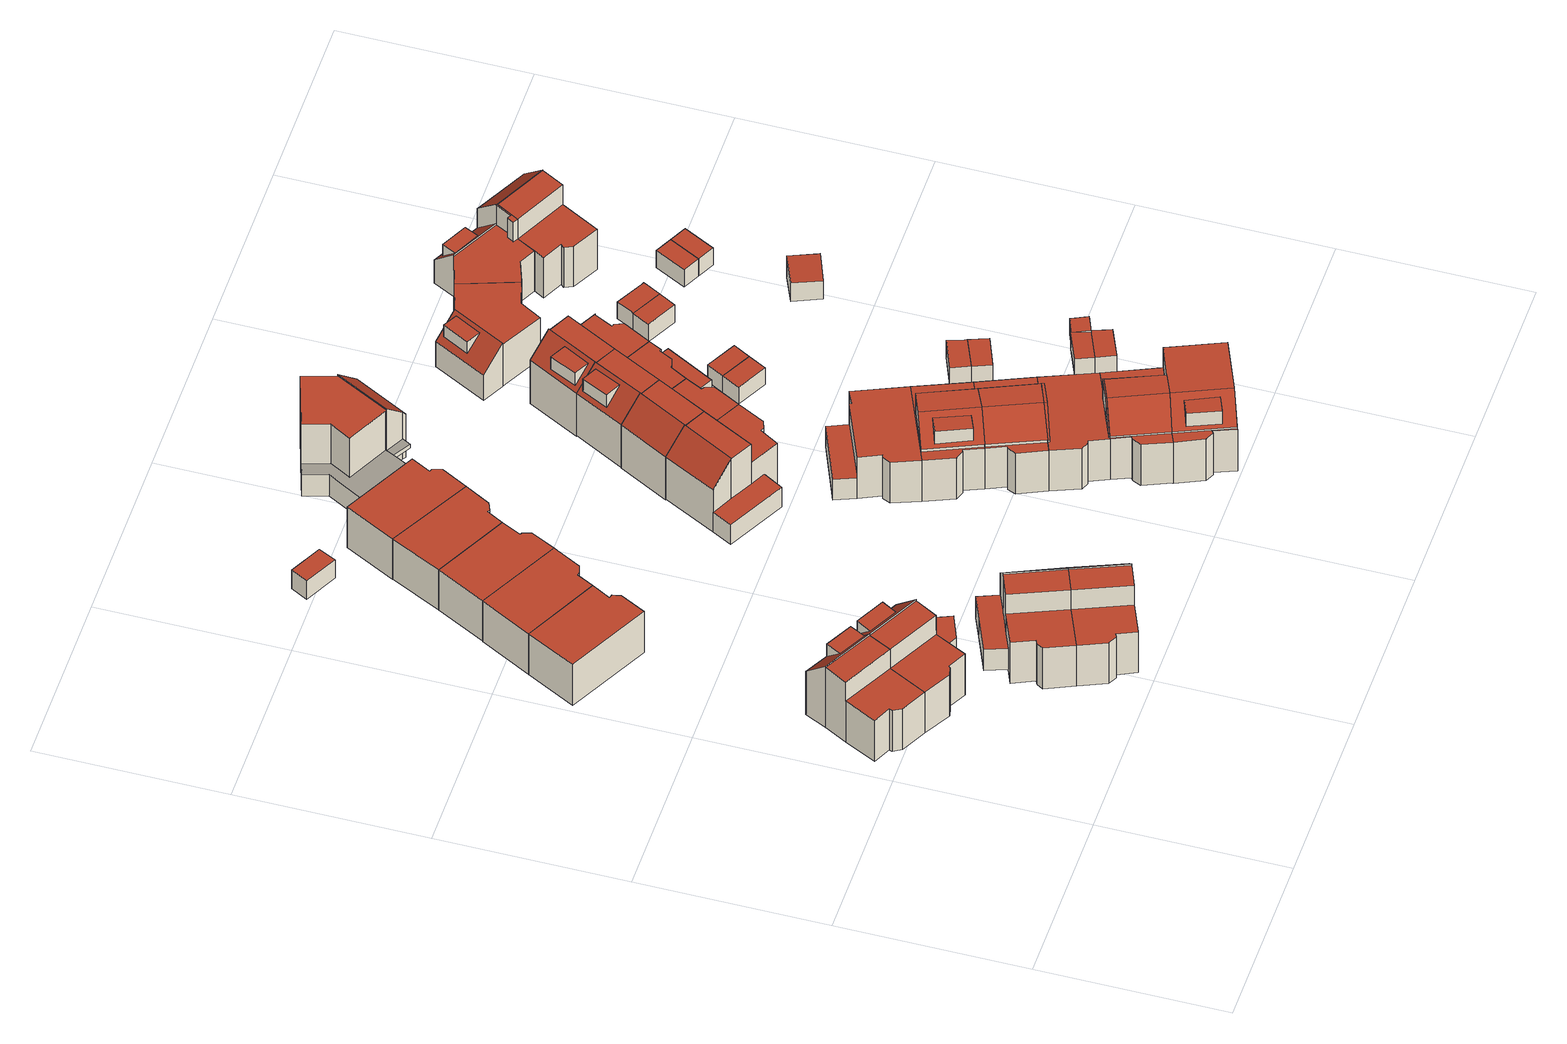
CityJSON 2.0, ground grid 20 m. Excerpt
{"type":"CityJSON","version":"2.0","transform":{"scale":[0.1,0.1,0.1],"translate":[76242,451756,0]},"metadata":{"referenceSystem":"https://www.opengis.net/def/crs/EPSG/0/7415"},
"CityObjects":{
"building1":{"type":"Building","attributes":{"Volume":389.22,"Dakoppervlakte":55.35,"Muuroppervlakte":215.22,"Vloeroppervlakte":57.3,"hoogte_Z_max_in_m_NAP":9.31,"GEB_DOEL":"woonfunctie","dateOfConstruction":"1982-01-01","measuredHeight":8.37},"children":["building1-1"],"geometry":[{"type":"Solid","lod":"2","boundaries":[[[[0,1,2,3,4,5,6,7,8,9,10]],[[11,12,13,14,15,16,17]],[[18,19,20,21]],[[22,23,24,25],[26,27,28,29]],[[13,12,1,0]],[[13,0,10,14]],[[17,16,4,3]],[[3,2,11,17]],[[21,20,14,10,9]],[[19,18,6,5,15]],[[9,8,23,22,21]],[[8,7,24,23]],[[6,18,25,24,7]],[[22,25,18,21]],[[14,20,19,15]],[[2,1,12,11]],[[5,4,16,15]],[[30,26,29,31]],[[30,27,26]],[[29,28,31]],[[27,30,31,28]]]],"semantics":{"surfaces":[{"type":"GroundSurface"},{"type":"RoofSurface"},{"type":"WallSurface"}],"values":[[0,1,1,1,2,2,2,2,2,2,2,2,2,2,2,2,2,1,2,2,2]]}}]},
"building1-1":{"type":"BuildingInstallation","attributes":{"relationToConstruction":"outside"},"parents":["building1"],"geometry":[{"type":"MultiSurface","lod":"2","boundaries":[[[30,26,29,31]],[[30,27,26]],[[29,28,31]],[[27,30,31,28]]],"semantics":{"surfaces":[{"type":"RoofSurface"},{"type":"WallSurface"}],"values":[0,1,1,1]}}]},
"building2":{"type":"Building","attributes":{"Volume":466.02,"Dakoppervlakte":76.67,"Muuroppervlakte":239.19,"Vloeroppervlakte":78.97,"hoogte_Z_max_in_m_NAP":9.31,"GEB_DOEL":"woonfunctie","dateOfConstruction":"1982-01-01","measuredHeight":8.39},"children":["building2-1"],"geometry":[{"type":"Solid","lod":"2","boundaries":[[[[32,33,0,10,9,8,34,35,36,37,38,39,40,41,42]],[[14,13,43,44,45,46,47]],[[48,49,50,51,52,53,54]],[[55,21,20,56]],[[57,58,23,22],[59,60,61,62]],[[14,10,0,13]],[[13,0,33,43]],[[33,32,44,43]],[[44,32,42,45]],[[50,49,39,38]],[[52,51,50,38,37,36]],[[52,36,35,53]],[[53,35,34,54]],[[47,40,39,49,48,55,56]],[[9,10,14,20,21]],[[21,22,23,8,9]],[[23,58,54,34,8]],[[21,55,57,22]],[[48,54,58,57,55]],[[47,56,20,14]],[[46,41,40,47]],[[46,45,42,41]],[[63,59,62,64]],[[64,62,61]],[[63,64,61,60]],[[63,60,59]]]],"semantics":{"surfaces":[{"type":"GroundSurface"},{"type":"RoofSurface"},{"type":"WallSurface"}],"values":[[0,1,1,1,1,2,2,2,2,2,2,2,2,2,2,2,2,2,2,2,2,2,1,2,2,2]]}}]},
"building2-1":{"type":"BuildingInstallation","attributes":{"relationToConstruction":"outside"},"parents":["building2"],"geometry":[{"type":"MultiSurface","lod":"2","boundaries":[[[63,59,62,64]],[[64,62,61]],[[63,64,61,60]],[[63,60,59]]],"semantics":{"surfaces":[{"type":"RoofSurface"},{"type":"WallSurface"}],"values":[0,1,1,1]}}]},
"building3":{"type":"Building","attributes":{"Volume":314.24,"Dakoppervlakte":55.69,"Muuroppervlakte":175.38,"Vloeroppervlakte":55.69,"hoogte_Z_max_in_m_NAP":6.44,"GEB_DOEL":"woonfunctie","dateOfConstruction":"1982-01-01","measuredHeight":5.64},"geometry":[{"type":"Solid","lod":"2","boundaries":[[[[65,66,67,68,69,70,71]],[[72,73,74,75,76,77,78]],[[65,71,74,73]],[[71,70,75,74]],[[77,76,69,68]],[[68,67,78,77]],[[66,72,78,67]],[[72,66,65,73]],[[69,76,75,70]]]],"semantics":{"surfaces":[{"type":"GroundSurface"},{"type":"RoofSurface"},{"type":"WallSurface"}],"values":[[0,1,2,2,2,2,2,2,2]]}}]},
"building4":{"type":"Building","attributes":{"Volume":395.51,"Dakoppervlakte":64.71,"Muuroppervlakte":220.69,"Vloeroppervlakte":58.16,"hoogte_Z_max_in_m_NAP":9.4,"GEB_DOEL":"woonfunctie","dateOfConstruction":"1982-01-01","measuredHeight":8.51},"geometry":[{"type":"Solid","lod":"2","boundaries":[[[[79,80,81,82,83,84,85,86,87,88,89]],[[90,91,92,93,94,95,96]],[[97,98,99,100]],[[101,102,103,104]],[[81,96,95,82]],[[96,81,80,90]],[[91,79,89,92]],[[92,89,88,93]],[[87,94,93,88]],[[100,99,94,87,86]],[[95,98,97,83,82]],[[101,104,100,86,85]],[[101,85,84,102]],[[97,103,102,84,83]],[[103,97,100,104]],[[98,95,94,99]],[[80,79,91,90]]]],"semantics":{"surfaces":[{"type":"GroundSurface"},{"type":"RoofSurface"},{"type":"WallSurface"}],"values":[[0,1,1,1,2,2,2,2,2,2,2,2,2,2,2,2,2]]}}]},
"building5":{"type":"Building","attributes":{"Volume":458.08,"Dakoppervlakte":83.95,"Muuroppervlakte":237.63,"Vloeroppervlakte":77.19,"hoogte_Z_max_in_m_NAP":9.4,"GEB_DOEL":"woonfunctie","dateOfConstruction":"1982-01-01","measuredHeight":8.5},"geometry":[{"type":"Solid","lod":"2","boundaries":[[[[83,82,81,105,106,107,108,109,110,111,112,113,84]],[[96,95,114,115,116,117,118]],[[119,120,121,122,123,124,125]],[[126,98,97,127]],[[103,102,128,129]],[[96,81,82,95]],[[108,107,116,115]],[[107,106,117,116]],[[106,105,118,117]],[[81,96,118,105]],[[111,122,121,112]],[[110,123,122,111]],[[124,123,110,109]],[[98,95,82,83,97]],[[128,102,84,113,120]],[[83,84,102,103,97]],[[129,127,97,103]],[[126,127,119,125,114]],[[129,128,120,119,127]],[[114,125,124,109,108,115]],[[114,95,98,126]],[[120,113,112,121]]]],"semantics":{"surfaces":[{"type":"GroundSurface"},{"type":"RoofSurface"},{"type":"WallSurface"}],"values":[[0,1,1,1,1,2,2,2,2,2,2,2,2,2,2,2,2,2,2,2,2,2]]}}]},
"building6":{"type":"Building","attributes":{"Volume":323.23,"Dakoppervlakte":57.75,"Muuroppervlakte":175.95,"Vloeroppervlakte":57.75,"hoogte_Z_max_in_m_NAP":6.44,"GEB_DOEL":"woonfunctie","dateOfConstruction":"1982-01-01","measuredHeight":5.6},"geometry":[{"type":"Solid","lod":"2","boundaries":[[[[130,131,132,133,67,66,134,135]],[[136,137,138,139,140,72,78,141]],[[66,67,78,72]],[[67,133,141,78]],[[132,131,137,136]],[[137,131,130,135,139,138]],[[134,140,139,135]],[[140,134,66,72]],[[136,141,133,132]]]],"semantics":{"surfaces":[{"type":"GroundSurface"},{"type":"RoofSurface"},{"type":"WallSurface"}],"values":[[0,1,2,2,2,2,2,2,2]]}}]},
"building7":{"type":"Building","attributes":{"Volume":308.55,"Dakoppervlakte":55.69,"Muuroppervlakte":172.26,"Vloeroppervlakte":55.69,"hoogte_Z_max_in_m_NAP":6.44,"GEB_DOEL":"woonfunctie","dateOfConstruction":"1982-01-01","measuredHeight":5.54},"geometry":[{"type":"Solid","lod":"2","boundaries":[[[[142,143,144,145,146,147,148]],[[149,150,151,152,153,140,139]],[[140,142,148,139]],[[149,139,148,147]],[[146,145,151,150]],[[144,152,151,145]],[[143,153,152,144]],[[153,143,142,140]],[[146,150,149,147]]]],"semantics":{"surfaces":[{"type":"GroundSurface"},{"type":"RoofSurface"},{"type":"WallSurface"}],"values":[[0,1,2,2,2,2,2,2,2]]}}]},
"building8":{"type":"Building","attributes":{"Volume":19.34,"Dakoppervlakte":7.97,"Muuroppervlakte":28.72,"Vloeroppervlakte":7.97,"hoogte_Z_max_in_m_NAP":3.26,"GEB_DOEL":"onbekend","dateOfConstruction":"1982-01-01","measuredHeight":2.43},"geometry":[{"type":"Solid","lod":"2","boundaries":[[[[154,155,156,157]],[[158,159,160,161]],[[157,159,158,154]],[[157,156,160,159]],[[155,161,160,156]],[[155,154,158,161]]]],"semantics":{"surfaces":[{"type":"GroundSurface"},{"type":"RoofSurface"},{"type":"WallSurface"}],"values":[[0,1,2,2,2,2]]}}]},
"building9":{"type":"Building","attributes":{"Volume":306.85,"Dakoppervlakte":55.57,"Muuroppervlakte":171.16,"Vloeroppervlakte":55.57,"hoogte_Z_max_in_m_NAP":6.44,"GEB_DOEL":"woonfunctie","dateOfConstruction":"1982-01-01","measuredHeight":5.52},"geometry":[{"type":"Solid","lod":"2","boundaries":[[[[162,163,164,165,166,144,143]],[[167,153,152,168,169,170,171]],[[143,144,152,153]],[[144,166,168,152]],[[170,169,165,164]],[[163,171,170,164]],[[162,167,171,163]],[[167,162,143,153]],[[169,168,166,165]]]],"semantics":{"surfaces":[{"type":"GroundSurface"},{"type":"RoofSurface"},{"type":"WallSurface"}],"values":[[0,1,2,2,2,2,2,2,2]]}}]},
"building10":{"type":"Building","attributes":{"Volume":327.93,"Dakoppervlakte":58.25,"Muuroppervlakte":178.29,"Vloeroppervlakte":58.25,"hoogte_Z_max_in_m_NAP":6.44,"GEB_DOEL":"woonfunctie","dateOfConstruction":"1982-01-01","measuredHeight":5.63},"geometry":[{"type":"Solid","lod":"2","boundaries":[[[[172,173,174,175,176,177,178]],[[179,180,181,182,167,171,183]],[[177,176,183,171]],[[176,175,179,183]],[[174,173,181,180]],[[172,182,181,173]],[[172,178,167,182]],[[177,171,167,178]],[[180,179,175,174]]]],"semantics":{"surfaces":[{"type":"GroundSurface"},{"type":"RoofSurface"},{"type":"WallSurface"}],"values":[[0,1,2,2,2,2,2,2,2]]}}]},
"building11":{"type":"Building","attributes":{"Volume":447.44,"Dakoppervlakte":82.62,"Muuroppervlakte":232.47,"Vloeroppervlakte":76.55,"hoogte_Z_max_in_m_NAP":9.16,"GEB_DOEL":"woonfunctie","dateOfConstruction":"1982-01-01","measuredHeight":8.3},"geometry":[{"type":"Solid","lod":"2","boundaries":[[[[184,185,186,187,188,189,190,191,192,193,194,195]],[[196,197,198,199,200,201,202]],[[203,204,205,206,207,208]],[[209,210,211,212]],[[213,214,215,216]],[[196,188,187,197]],[[197,187,186,198]],[[186,185,199,198]],[[199,185,184,200]],[[191,207,206,192]],[[191,190,208,207]],[[203,208,190,189]],[[195,194,210,209,201]],[[194,193,215,214,210]],[[193,192,206,216,215]],[[213,211,210,214]],[[212,211,205,204,202]],[[213,216,206,205,211]],[[202,204,203,189,188,196]],[[202,201,209,212]],[[195,201,200,184]]]],"semantics":{"surfaces":[{"type":"GroundSurface"},{"type":"RoofSurface"},{"type":"WallSurface"}],"values":[[0,1,1,1,1,2,2,2,2,2,2,2,2,2,2,2,2,2,2,2,2]]}}]},
"building12":{"type":"Building","attributes":{"Volume":555.33,"Dakoppervlakte":66.67,"Muuroppervlakte":270.42,"Vloeroppervlakte":84.37,"hoogte_Z_max_in_m_NAP":9.41,"GEB_DOEL":"woonfunctie","dateOfConstruction":"1982-01-01","measuredHeight":8.56},"geometry":[{"type":"Solid","lod":"2","boundaries":[[[[217,218,219,220,221,222,223,224,225,226,227,228]],[[229,230,231,232]],[[233,234,235,236,237]],[[238,239,240,241,242,243,244]],[[245,246,247,248,249]],[[250,251,252,253,254,255,256,257,258,259]],[[220,219,243,242]],[[244,243,219,218,252]],[[254,228,227,256,255]],[[258,257,226,225,229,233]],[[254,253,217,228]],[[256,227,226,257]],[[231,223,222,249,248,235]],[[221,245,249,222]],[[221,220,242,246,245]],[[229,232,234,233]],[[235,234,232,231]],[[236,235,248,247,241]],[[258,233,237,259]],[[237,236,241,240,259]],[[244,252,251,238]],[[238,251,250,239]],[[240,239,250,259]],[[247,246,242,241]],[[229,225,224,230]],[[230,224,223,231]],[[218,217,253,252]]]],"semantics":{"surfaces":[{"type":"GroundSurface"},{"type":"OuterCeilingSurface"},{"type":"OuterFloorSurface"},{"type":"RoofSurface"},{"type":"WallSurface"}],"values":[[0,1,2,3,3,2,4,4,4,4,4,4,4,4,4,4,4,4,4,4,4,4,4,4,4,4,4]]}}]},
"building13":{"type":"Building","attributes":{"Volume":360.44,"Dakoppervlakte":72.78,"Muuroppervlakte":188.03,"Vloeroppervlakte":72.78,"hoogte_Z_max_in_m_NAP":6.51,"GEB_DOEL":"woonfunctie","dateOfConstruction":"1982-01-01","measuredHeight":5.61},"geometry":[{"type":"Solid","lod":"2","boundaries":[[[[260,261,262,263,264,265,266,267,268,269,270]],[[271,272,273,274,275,276,277,278,279]],[[280,281,282,283]],[[264,263,275,274]],[[277,276,262,261]],[[261,260,278,277]],[[279,278,260,270,280]],[[267,266,272,271,283]],[[266,265,273,272]],[[264,274,273,265]],[[281,280,270,269]],[[268,282,281,269]],[[267,283,282,268]],[[280,283,271,279]],[[276,275,263,262]]]],"semantics":{"surfaces":[{"type":"GroundSurface"},{"type":"RoofSurface"},{"type":"WallSurface"}],"values":[[0,1,1,2,2,2,2,2,2,2,2,2,2,2,2]]}}]},
"building14":{"type":"Building","attributes":{"Volume":398.89,"Dakoppervlakte":54.81,"Muuroppervlakte":217.29,"Vloeroppervlakte":58.11,"hoogte_Z_max_in_m_NAP":9.28,"GEB_DOEL":"woonfunctie","dateOfConstruction":"1982-01-01","measuredHeight":8.39},"children":["building14-1"],"geometry":[{"type":"Solid","lod":"2","boundaries":[[[[284,285,286,263,262,287,288,289,290,291]],[[292,293,294,276,275,295,296,297,298,299,300]],[[301,302,303,304]],[[305,306,302,301],[307,308,309,310]],[[276,294,287,262]],[[263,286,295,275]],[[295,286,285,296]],[[284,297,296,285]],[[293,303,302,311]],[[311,302,306,299]],[[299,298,291,290,289,288,287,294,293,311]],[[303,293,292,304]],[[305,301,304,292,300]],[[305,300,299,306]],[[284,291,298,297]],[[262,263,275,276]],[[312,313,309,308]],[[312,307,310,313]],[[313,310,309]],[[308,307,312]]]],"semantics":{"surfaces":[{"type":"GroundSurface"},{"type":"RoofSurface"},{"type":"WallSurface"}],"values":[[0,1,1,1,2,2,2,2,2,2,2,2,2,2,2,2,1,2,2,2]]}}]},
"building14-1":{"type":"BuildingInstallation","attributes":{"relationToConstruction":"outside"},"parents":["building14"],"geometry":[{"type":"MultiSurface","lod":"2","boundaries":[[[312,313,309,308]],[[312,307,310,313]],[[313,310,309]],[[308,307,312]]],"semantics":{"surfaces":[{"type":"RoofSurface"},{"type":"WallSurface"}],"values":[0,1,1,1]}}]},
"building15":{"type":"Building","attributes":{"Volume":390.04,"Dakoppervlakte":63.42,"Muuroppervlakte":217.89,"Vloeroppervlakte":57.6,"hoogte_Z_max_in_m_NAP":9.17,"GEB_DOEL":"woonfunctie","dateOfConstruction":"1982-01-01","measuredHeight":8.35},"geometry":[{"type":"Solid","lod":"2","boundaries":[[[[314,315,316,317,318,319,320,321,322,323,324]],[[200,325,326,327,328,329,201]],[[330,331,210,209]],[[214,332,333,215]],[[329,328,323,322]],[[317,316,200,201]],[[314,326,325,315]],[[314,324,327,326]],[[323,328,327,324]],[[322,321,331,330,329]],[[209,210,318,317,201]],[[319,215,333,320]],[[210,214,215,319,318]],[[332,331,321,320,333]],[[214,210,331,332]],[[330,209,201,329]],[[200,316,315,325]]]],"semantics":{"surfaces":[{"type":"GroundSurface"},{"type":"RoofSurface"},{"type":"WallSurface"}],"values":[[0,1,1,1,2,2,2,2,2,2,2,2,2,2,2,2,2]]}}]},
"building16":{"type":"Building","attributes":{"Volume":388.23,"Dakoppervlakte":63.35,"Muuroppervlakte":216.6,"Vloeroppervlakte":57.35,"hoogte_Z_max_in_m_NAP":9.28,"GEB_DOEL":"woonfunctie","dateOfConstruction":"1982-01-01","measuredHeight":8.38},"geometry":[{"type":"Solid","lod":"2","boundaries":[[[[334,335,336,337,338,339,340,291,290,289,288,287,341]],[[342,343,302,306]],[[344,303,302,343]],[[345,346,347,348,349,299,298]],[[350,294,293,351]],[[338,337,348,347]],[[350,341,287,294]],[[340,339,346,345]],[[347,346,339,338]],[[299,306,302,311]],[[344,343,342,349,351]],[[302,303,293,311]],[[348,337,336,335,334,341,350,351,349]],[[289,290,291,298,299,311,293,294,287,288]],[[306,299,349,342]],[[344,351,293,303]],[[291,340,345,298]]]],"semantics":{"surfaces":[{"type":"GroundSurface"},{"type":"RoofSurface"},{"type":"WallSurface"}],"values":[[0,1,1,1,1,2,2,2,2,2,2,2,2,2,2,2,2]]}}]},
"building17":{"type":"Building","attributes":{"Volume":321.25,"Dakoppervlakte":57.12,"Muuroppervlakte":220.57,"Vloeroppervlakte":56.75,"hoogte_Z_max_in_m_NAP":9.34,"GEB_DOEL":"woonfunctie","dateOfConstruction":"1982-01-01","measuredHeight":8.45},"geometry":[{"type":"Solid","lod":"2","boundaries":[[[[352,353,354,355,356,357,337,336,335,334,341,358,359]],[[360,361,349,348,362,363,364,365,366,367,368,369,370,371,350,351]],[[372,373,374,375]],[[372,375,376,377]],[[344,343,378,379]],[[378,343,342,380]],[[355,354,365,364]],[[365,354,353,352,359,358,371,370,381,366]],[[371,358,341,350]],[[335,336,337,348,349,382,351,350,341,334]],[[337,357,362,348]],[[362,357,356,363]],[[370,376,375,381]],[[381,375,374,366]],[[370,369,377,376]],[[372,377,369,368]],[[373,372,368,367]],[[367,366,374,373]],[[349,342,343,382]],[[343,344,351,382]],[[380,342,349,361]],[[361,360,379,378,380]],[[351,344,379,360]],[[355,364,363,356]]]],"semantics":{"surfaces":[{"type":"GroundSurface"},{"type":"RoofSurface"},{"type":"WallSurface"}],"values":[[0,1,1,1,1,1,2,2,2,2,2,2,2,2,2,2,2,2,2,2,2,2,2,2]]}}]},
"building18":{"type":"Building","attributes":{"Volume":386.75,"Dakoppervlakte":63.72,"Muuroppervlakte":216.69,"Vloeroppervlakte":57.14,"hoogte_Z_max_in_m_NAP":9.35,"GEB_DOEL":"woonfunctie","dateOfConstruction":"1982-01-01","measuredHeight":8.46},"geometry":[{"type":"Solid","lod":"2","boundaries":[[[[383,384,385,386,387,388,389,354,353,352,359,358,390]],[[391,375,374,392]],[[375,391,393,376]],[[394,395,396,397,398,366,365]],[[399,371,370,400]],[[399,390,358,371]],[[354,389,394,365]],[[388,387,396,395]],[[386,397,396,387]],[[366,374,375,381]],[[391,392,398,400,393]],[[375,376,370,381]],[[398,397,386,385,384,383,390,399,400]],[[352,353,354,365,366,381,370,371,358,359]],[[392,374,366,398]],[[393,400,370,376]],[[389,388,395,394]]]],"semantics":{"surfaces":[{"type":"GroundSurface"},{"type":"RoofSurface"},{"type":"WallSurface"}],"values":[[0,1,1,1,1,2,2,2,2,2,2,2,2,2,2,2,2]]}}]},
"building19":{"type":"Building","attributes":{"Volume":470.39,"Dakoppervlakte":56.94,"Muuroppervlakte":240.88,"Vloeroppervlakte":58.89,"hoogte_Z_max_in_m_NAP":9.36,"GEB_DOEL":"woonfunctie","dateOfConstruction":"1982-01-01","measuredHeight":8.51},"children":["building19-1"],"geometry":[{"type":"Solid","lod":"2","boundaries":[[[[401,402,403,404,405,406,407,408,409,410,411,412]],[[391,392,413,414],[415,416,417,418]],[[419,420,393,391,414]],[[421,422,423,424,425,398,397]],[[413,425,409,408,407,419,414]],[[420,406,405,404,391,393]],[[403,402,397,398]],[[401,421,397,402]],[[421,401,412,422]],[[412,411,423,422]],[[411,410,424,423]],[[409,425,424,410]],[[392,398,425,413]],[[392,391,404,403,398]],[[406,420,419,407]],[[426,427,415,418]],[[416,427,426,417]],[[416,415,427]],[[426,418,417]]]],"semantics":{"surfaces":[{"type":"GroundSurface"},{"type":"RoofSurface"},{"type":"WallSurface"}],"values":[[0,1,1,1,2,2,2,2,2,2,2,2,2,2,2,1,2,2,2]]}}]},
"building19-1":{"type":"BuildingInstallation","attributes":{"relationToConstruction":"outside"},"parents":["building19"],"geometry":[{"type":"MultiSurface","lod":"2","boundaries":[[[426,427,415,418]],[[416,427,426,417]],[[416,415,427]],[[426,418,417]]],"semantics":{"surfaces":[{"type":"RoofSurface"},{"type":"WallSurface"}],"values":[0,1,1,1]}}]},
"building20":{"type":"Building","attributes":{"Volume":435.78,"Dakoppervlakte":71.98,"Muuroppervlakte":230.19,"Vloeroppervlakte":73.98,"hoogte_Z_max_in_m_NAP":9.18,"GEB_DOEL":"woonfunctie","dateOfConstruction":"1982-01-01","measuredHeight":8.29},"children":["building20-1"],"geometry":[{"type":"Solid","lod":"2","boundaries":[[[[428,429,430,431,432,433,434,435,436,437]],[[328,438,439,440,441,442,443,444,329]],[[445,446,331,330]],[[332,447,448,333],[449,450,451,452]],[[453,454,455,456,457,458,459,460,461]],[[444,443,457,429,428]],[[434,433,329,330,331]],[[428,437,446,445,444]],[[435,333,448,436]],[[331,332,333,435,434]],[[332,331,446,447]],[[330,329,444,445]],[[456,430,429,457]],[[432,431,455,454]],[[431,430,456,455]],[[328,454,453,438]],[[438,453,461,439]],[[461,460,440,439]],[[440,460,459,441]],[[441,459,458,442]],[[442,458,457,443]],[[433,432,454,328,329]],[[447,446,437,436,448]],[[452,462,463,449]],[[462,452,451]],[[463,462,451,450]],[[450,449,463]]]],"semantics":{"surfaces":[{"type":"GroundSurface"},{"type":"RoofSurface"},{"type":"WallSurface"}],"values":[[0,1,1,1,1,2,2,2,2,2,2,2,2,2,2,2,2,2,2,2,2,2,2,1,2,2,2]]}}]},
"building20-1":{"type":"BuildingInstallation","attributes":{"relationToConstruction":"outside"},"parents":["building20"],"geometry":[{"type":"MultiSurface","lod":"2","boundaries":[[[452,462,463,449]],[[462,452,451]],[[463,462,451,450]],[[450,449,463]]],"semantics":{"surfaces":[{"type":"RoofSurface"},{"type":"WallSurface"}],"values":[0,1,1,1]}}]},
"building21":{"type":"Building","attributes":{"Volume":410.93,"Dakoppervlakte":57.65,"Muuroppervlakte":222.12,"Vloeroppervlakte":59.66,"hoogte_Z_max_in_m_NAP":9.19,"GEB_DOEL":"woonfunctie","dateOfConstruction":"1982-01-01","measuredHeight":8.39},"children":["building21-1"],"geometry":[{"type":"Solid","lod":"2","boundaries":[[[[464,465,466,467,468,469,470,471,472,473,474,475]],[[476,477,478,479,480,444,443,481]],[[445,482,483,446]],[[447,484,485,448],[486,487,488,489]],[[443,472,471,481]],[[481,471,470,476]],[[466,480,479,467]],[[474,473,444,445,446]],[[466,465,483,482,480]],[[475,448,485,464]],[[447,448,475,474,446]],[[484,483,465,464,485]],[[484,447,446,483]],[[445,444,480,482]],[[443,444,473,472]],[[476,470,469,477]],[[479,478,468,467]],[[468,478,477,469]],[[488,490,491,489]],[[490,488,487]],[[491,490,487,486]],[[491,486,489]]]],"semantics":{"surfaces":[{"type":"GroundSurface"},{"type":"RoofSurface"},{"type":"WallSurface"}],"values":[[0,1,1,1,2,2,2,2,2,2,2,2,2,2,2,2,2,2,1,2,2,2]]}}]},
"building21-1":{"type":"BuildingInstallation","attributes":{"relationToConstruction":"outside"},"parents":["building21"],"geometry":[{"type":"MultiSurface","lod":"2","boundaries":[[[488,490,491,489]],[[490,488,487]],[[491,490,487,486]],[[491,486,489]]],"semantics":{"surfaces":[{"type":"RoofSurface"},{"type":"WallSurface"}],"values":[0,1,1,1]}}]},
"building22":{"type":"Building","attributes":{"Volume":17.72,"Dakoppervlakte":7.54,"Muuroppervlakte":26.73,"Vloeroppervlakte":7.54,"hoogte_Z_max_in_m_NAP":3.21,"GEB_DOEL":"onbekend","dateOfConstruction":"1982-01-01","measuredHeight":2.35},"geometry":[{"type":"Solid","lod":"2","boundaries":[[[[492,493,494,495]],[[496,497,498,499]],[[492,495,496,499]],[[494,497,496,495]],[[497,494,493,498]],[[498,493,492,499]]]],"semantics":{"surfaces":[{"type":"GroundSurface"},{"type":"RoofSurface"},{"type":"WallSurface"}],"values":[[0,1,2,2,2,2]]}}]},
"building23":{"type":"Building","attributes":{"Volume":17.57,"Dakoppervlakte":7.54,"Muuroppervlakte":26.51,"Vloeroppervlakte":7.54,"hoogte_Z_max_in_m_NAP":3.21,"GEB_DOEL":"onbekend","dateOfConstruction":"1982-01-01","measuredHeight":2.33},"geometry":[{"type":"Solid","lod":"2","boundaries":[[[[492,500,501,493]],[[499,498,502,503]],[[499,492,493,498]],[[493,501,502,498]],[[500,503,502,501]],[[500,492,499,503]]]],"semantics":{"surfaces":[{"type":"GroundSurface"},{"type":"RoofSurface"},{"type":"WallSurface"}],"values":[[0,1,2,2,2,2]]}}]},
"building24":{"type":"Building","attributes":{"Volume":16.68,"Dakoppervlakte":7.37,"Muuroppervlakte":25.53,"Vloeroppervlakte":7.37,"hoogte_Z_max_in_m_NAP":3.27,"GEB_DOEL":"onbekend","dateOfConstruction":"1982-01-01","measuredHeight":2.26},"geometry":[{"type":"Solid","lod":"2","boundaries":[[[[504,505,506,507,508,509]],[[510,511,512,513,514,515]],[[510,515,514,506,505,504]],[[504,509,511,510]],[[513,512,511,509,508,507]],[[513,507,506,514]]]],"semantics":{"surfaces":[{"type":"GroundSurface"},{"type":"RoofSurface"},{"type":"WallSurface"}],"values":[[0,1,2,2,2,2]]}}]},
"building25":{"type":"Building","attributes":{"Volume":16.84,"Dakoppervlakte":7.38,"Muuroppervlakte":25.78,"Vloeroppervlakte":7.38,"hoogte_Z_max_in_m_NAP":3.27,"GEB_DOEL":"onbekend","dateOfConstruction":"1982-01-01","measuredHeight":2.28},"geometry":[{"type":"Solid","lod":"2","boundaries":[[[[507,506,516,517]],[[514,513,518,519]],[[507,517,518,513]],[[519,518,517,516]],[[506,514,519,516]],[[507,513,514,506]]]],"semantics":{"surfaces":[{"type":"GroundSurface"},{"type":"RoofSurface"},{"type":"WallSurface"}],"values":[[0,1,2,2,2,2]]}}]},
"building26":{"type":"Building","attributes":{"Volume":16.09,"Dakoppervlakte":6.98,"Muuroppervlakte":25.36,"Vloeroppervlakte":6.98,"hoogte_Z_max_in_m_NAP":3.26,"GEB_DOEL":"onbekend","dateOfConstruction":"1982-01-01","measuredHeight":2.3},"geometry":[{"type":"Solid","lod":"2","boundaries":[[[[520,521,522,523]],[[524,525,526,527]],[[520,523,525,524]],[[523,522,526,525]],[[526,522,521,527]],[[520,524,527,521]]]],"semantics":{"surfaces":[{"type":"GroundSurface"},{"type":"RoofSurface"},{"type":"WallSurface"}],"values":[[0,1,2,2,2,2]]}}]},
"building27":{"type":"Building","attributes":{"Volume":334.31,"Dakoppervlakte":59.74,"Muuroppervlakte":165.17,"Vloeroppervlakte":71.29,"hoogte_Z_max_in_m_NAP":6.62,"GEB_DOEL":"woonfunctie","dateOfConstruction":"1982-01-01","measuredHeight":5.94},"children":["building27-1"],"geometry":[{"type":"Solid","lod":"2","boundaries":[[[[528,529,530,531,532,533,534,535,536]],[[537,538,539,540,541,542,543]],[[544,545,546,547],[548,549,550,551]],[[543,532,531,537]],[[538,537,531,530]],[[538,530,529,539]],[[540,539,529,528]],[[534,541,546,545,535]],[[547,540,528,536,544]],[[545,544,536,535]],[[541,540,547,546]],[[543,542,541,534,533,532]],[[552,549,548,553]],[[548,551,553]],[[552,553,551,550]],[[550,549,552]]]],"semantics":{"surfaces":[{"type":"GroundSurface"},{"type":"RoofSurface"},{"type":"WallSurface"}],"values":[[0,1,1,2,2,2,2,2,2,2,2,2,1,2,2,2]]}}]},
"building27-1":{"type":"BuildingInstallation","attributes":{"relationToConstruction":"outside"},"parents":["building27"],"geometry":[{"type":"MultiSurface","lod":"2","boundaries":[[[552,549,548,553]],[[548,551,553]],[[552,553,551,550]],[[550,549,552]]],"semantics":{"surfaces":[{"type":"RoofSurface"},{"type":"WallSurface"}],"values":[0,1,1,1]}}]},
"building28":{"type":"Building","attributes":{"Volume":24.2,"Dakoppervlakte":10.96,"Muuroppervlakte":33.82,"Vloeroppervlakte":10.96,"hoogte_Z_max_in_m_NAP":3.26,"GEB_DOEL":"onbekend","dateOfConstruction":"1982-01-01","measuredHeight":2.28},"geometry":[{"type":"Solid","lod":"2","boundaries":[[[[554,555,556,557,521,520,558]],[[559,524,527,560,561]],[[562,563,564,565]],[[559,558,520,524]],[[524,520,521,562,527]],[[558,559,561,554]],[[557,563,562,521]],[[563,557,556,564]],[[565,564,556,555]],[[565,555,554,561,560,527,562]]]],"semantics":{"surfaces":[{"type":"GroundSurface"},{"type":"RoofSurface"},{"type":"WallSurface"}],"values":[[0,1,1,2,2,2,2,2,2,2]]}}]},
"building29":{"type":"Building","attributes":{"Volume":18.3,"Dakoppervlakte":7.54,"Muuroppervlakte":27.61,"Vloeroppervlakte":7.54,"hoogte_Z_max_in_m_NAP":3.21,"GEB_DOEL":"onbekend","dateOfConstruction":"1982-01-01","measuredHeight":2.43},"geometry":[{"type":"Solid","lod":"2","boundaries":[[[[566,567,568,569]],[[570,571,572,573]],[[569,568,570,573]],[[570,568,567,571]],[[566,572,571,567]],[[572,566,569,573]]]],"semantics":{"surfaces":[{"type":"GroundSurface"},{"type":"RoofSurface"},{"type":"WallSurface"}],"values":[[0,1,2,2,2,2]]}}]},
"building30":{"type":"Building","attributes":{"Volume":17.69,"Dakoppervlakte":7.54,"Muuroppervlakte":26.7,"Vloeroppervlakte":7.54,"hoogte_Z_max_in_m_NAP":3.21,"GEB_DOEL":"onbekend","dateOfConstruction":"1982-01-01","measuredHeight":2.35},"geometry":[{"type":"Solid","lod":"2","boundaries":[[[[574,575,576,577,578,579]],[[580,581,573,572,582,583]],[[576,575,582,572]],[[580,583,582,575,574,579]],[[580,579,578,577,573,581]],[[576,572,573,577]]]],"semantics":{"surfaces":[{"type":"GroundSurface"},{"type":"RoofSurface"},{"type":"WallSurface"}],"values":[[0,1,2,2,2,2]]}}]},
"building31":{"type":"Building","attributes":{"Volume":301.12,"Dakoppervlakte":55.09,"Muuroppervlakte":184.62,"Vloeroppervlakte":56.04,"hoogte_Z_max_in_m_NAP":9.21,"GEB_DOEL":"woonfunctie","dateOfConstruction":"1982-01-01","measuredHeight":8.34},"children":["building31-1"],"geometry":[{"type":"Solid","lod":"2","boundaries":[[[[584,585,586,587,588,589,590,591,592,593]],[[594,595,539,538,596,597,598,599,600,601]],[[602,603,604,605],[606,607,608,609]],[[610,611,612,613,614,615]],[[616,617,618,619]],[[593,598,597,584]],[[587,539,595,588]],[[539,587,586,538]],[[596,538,586,585]],[[593,592,611,610,598]],[[617,611,592,591,618]],[[591,590,603,619,618]],[[617,616,612,611]],[[616,619,603,602,612]],[[605,604,589,588,595]],[[602,605,595,594]],[[600,599,615,614]],[[599,598,610,615]],[[612,602,594,601,613]],[[614,613,601,600]],[[585,584,597,596]],[[589,604,603,590]],[[620,621,606,609]],[[620,609,608]],[[621,620,608,607]],[[621,607,606]]]],"semantics":{"surfaces":[{"type":"GroundSurface"},{"type":"RoofSurface"},{"type":"WallSurface"}],"values":[[0,1,1,1,1,2,2,2,2,2,2,2,2,2,2,2,2,2,2,2,2,2,1,2,2,2]]}}]},
"building31-1":{"type":"BuildingInstallation","attributes":{"relationToConstruction":"outside"},"parents":["building31"],"geometry":[{"type":"MultiSurface","lod":"2","boundaries":[[[620,621,606,609]],[[620,609,608]],[[621,620,608,607]],[[621,607,606]]],"semantics":{"surfaces":[{"type":"RoofSurface"},{"type":"WallSurface"}],"values":[0,1,1,1]}}]},
"building32":{"type":"Building","attributes":{"Volume":28.03,"Dakoppervlakte":10.35,"Muuroppervlakte":34.97,"Vloeroppervlakte":10.29,"hoogte_Z_max_in_m_NAP":3.77,"GEB_DOEL":"onbekend","dateOfConstruction":"1982-01-01","measuredHeight":2.91},"geometry":[{"type":"Solid","lod":"2","boundaries":[[[[622,623,624,625]],[[626,627,628,629]],[[622,625,627,626]],[[628,627,625,624]],[[623,629,628,624]],[[622,626,629,623]]]],"semantics":{"surfaces":[{"type":"GroundSurface"},{"type":"RoofSurface"},{"type":"WallSurface"}],"values":[[0,1,2,2,2,2]]}}]},
"building33":{"type":"Building","attributes":{"Volume":16.72,"Dakoppervlakte":7.28,"Muuroppervlakte":25.89,"Vloeroppervlakte":7.28,"hoogte_Z_max_in_m_NAP":3.21,"GEB_DOEL":"onbekend","dateOfConstruction":"1982-01-01","measuredHeight":2.3},"geometry":[{"type":"Solid","lod":"2","boundaries":[[[[630,631,632,633]],[[634,635,636,637]],[[631,630,636,635]],[[630,633,637,636]],[[634,637,633,632]],[[632,631,635,634]]]],"semantics":{"surfaces":[{"type":"GroundSurface"},{"type":"RoofSurface"},{"type":"WallSurface"}],"values":[[0,1,2,2,2,2]]}}]},
"building34":{"type":"Building","attributes":{"Volume":16.79,"Dakoppervlakte":7.28,"Muuroppervlakte":26.01,"Vloeroppervlakte":7.28,"hoogte_Z_max_in_m_NAP":3.21,"GEB_DOEL":"onbekend","dateOfConstruction":"1982-01-01","measuredHeight":2.31},"geometry":[{"type":"Solid","lod":"2","boundaries":[[[[631,630,638,639]],[[635,640,641,636]],[[631,639,640,635]],[[639,638,641,640]],[[641,638,630,636]],[[636,630,631,635]]]],"semantics":{"surfaces":[{"type":"GroundSurface"},{"type":"RoofSurface"},{"type":"WallSurface"}],"values":[[0,1,2,2,2,2]]}}]},
"building35":{"type":"Building","attributes":{"Volume":401.4,"Dakoppervlakte":65.49,"Muuroppervlakte":220.04,"Vloeroppervlakte":59.47,"hoogte_Z_max_in_m_NAP":9.21,"GEB_DOEL":"woonfunctie","dateOfConstruction":"1982-01-01","measuredHeight":8.35},"geometry":[{"type":"Solid","lod":"2","boundaries":[[[[584,593,592,591,642,643,644,645,646,647,648,649]],[[650,651,652,653,598,597,654,655]],[[611,610,656,657]],[[658,659,618,617]],[[652,651,646,645]],[[645,644,653,652]],[[598,593,584,597]],[[655,654,649,648]],[[655,648,647,650]],[[647,646,651,650]],[[598,610,611,592,593]],[[657,656,653,644,643]],[[643,642,659,658,657]],[[591,618,659,642]],[[592,611,617,618,591]],[[611,657,658,617]],[[610,598,653,656]],[[584,649,654,597]]]],"semantics":{"surfaces":[{"type":"GroundSurface"},{"type":"RoofSurface"},{"type":"WallSurface"}],"values":[[0,1,1,1,2,2,2,2,2,2,2,2,2,2,2,2,2,2]]}}]}
},
"vertices":[
[69,189,9],[42,203,9],[37,212,9],[38,215,9],[19,224,9],[36,258,9],[49,282,9],[60,305,9],[113,277,9],[102,254,9],[90,230,9],[37,212,65],[42,203,65],[69,189,65],[90,230,65],[36,258,65],[19,224,65],[38,215,65],[49,282,91],[36,258,91],[90,230,91],[102,254,91],[102,254,93],[113,277,68],[60,305,68],[49,282,93],[75,275,87],[83,291,70],[112,276,70],[104,260,87],[83,291,87],[112,276,87],
[107,175,9],[98,173,9],[170,248,9],[183,241,9],[200,200,9],[198,199,9],[173,189,9],[147,201,9],[146,201,9],[129,167,9],[109,177,9],[98,173,65],[107,175,65],[109,177,65],[129,167,65],[146,201,65],[159,225,37],[147,201,37],[173,189,37],[198,199,37],[200,200,37],[183,241,37],[170,248,37],[159,225,91],[146,201,91],[159,225,93],[170,248,68],[111,256,88],[120,272,70],[151,256,70],[142,240,88],[120,272,88],[151,256,88],
[8,522,8],[35,574,8],[114,534,8],[103,514,8],[107,513,8],[109,504,8],[95,477,8],[35,574,64],[8,522,64],[95,477,64],[109,504,64],[107,513,64],[103,514,64],[114,534,64],
[192,35,9],[183,40,9],[171,68,9],[215,87,9],[240,97,9],[264,107,9],[287,51,9],[263,41,9],[238,31,9],[205,17,9],[196,37,9],[183,40,65],[192,35,65],[196,37,65],[205,17,65],[238,31,65],[215,87,65],[171,68,65],[240,97,92],[215,87,92],[238,31,92],[263,41,92],[287,51,68],[264,107,68],[240,97,94],[263,41,94],
[158,98,9],[162,105,9],[166,107,9],[156,130,9],[173,137,9],[165,159,9],[207,177,9],[230,187,9],[239,165,9],[191,145,65],[156,130,65],[166,107,65],[162,105,65],[158,98,65],[216,155,38],[239,165,38],[230,187,38],[207,177,38],[165,159,38],[173,137,38],[191,145,38],[191,145,92],[216,155,92],[239,165,68],[216,155,94],
[149,580,8],[135,554,8],[126,551,8],[123,552,8],[64,629,8],[151,584,8],[126,551,64],[135,554,64],[149,580,64],[151,584,64],[64,629,64],[123,552,64],
[64,629,9],[91,681,9],[169,641,9],[159,620,9],[161,619,9],[164,610,9],[151,584,9],[164,610,64],[161,619,64],[159,620,64],[169,641,64],[91,681,64],
[113,807,8],[104,788,8],[69,806,8],[79,824,8],[113,807,33],[79,824,33],[69,806,33],[104,788,33],
[118,735,9],[205,688,9],[190,661,9],[181,657,9],[179,659,9],[118,735,64],[179,659,64],[181,657,64],[190,661,64],[205,688,64],
[146,789,8],[225,748,8],[214,727,8],[217,726,8],[220,716,8],[205,688,8],[118,735,8],[217,726,64],[214,727,64],[225,748,64],[146,789,64],[220,716,64],
[384,470,9],[369,441,9],[360,438,9],[357,440,9],[345,420,9],[329,428,9],[317,407,9],[255,439,9],[266,460,9],[295,516,9],[318,504,9],[342,492,9],[345,420,65],[357,440,65],[360,438,65],[369,441,65],[384,470,65],[342,492,65],[313,436,65],[329,428,36],[313,436,36],[289,449,36],[266,460,36],[255,439,36],[317,407,36],[342,492,90],[318,504,90],[289,449,90],[313,436,90],[289,449,91],[318,504,92],[295,516,67],[266,460,67],
[198,850,9],[212,855,9],[273,874,9],[284,840,9],[307,828,9],[276,770,9],[273,772,9],[253,783,9],[249,774,9],[240,757,9],[184,785,9],[206,825,9],[249,774,32],[253,783,32],[273,772,32],[268,763,32],[249,774,37],[268,763,37],[273,772,37],[254,782,37],[253,783,37],[221,828,92],[208,805,92],[253,783,92],[254,782,92],[284,840,92],[273,874,92],[212,855,92],[307,828,69],[284,840,94],[254,782,94],[273,772,73],[276,770,69],[208,805,38],[221,828,38],[212,855,38],[198,850,38],[206,825,38],[198,810,38],[184,785,38],[240,757,38],[249,774,38],[253,783,38],
[416,367,9],[431,374,9],[454,320,9],[363,281,9],[352,309,9],[356,318,9],[359,319,9],[349,341,9],[340,363,9],[406,390,9],[415,369,9],[349,341,65],[359,319,65],[356,318,65],[352,309,65],[363,281,65],[454,320,65],[431,374,65],[416,367,65],[415,369,65],[415,369,37],[406,390,37],[340,363,37],[349,341,37],
[388,248,9],[385,247,9],[376,250,9],[477,264,9],[445,250,9],[422,239,9],[398,229,9],[396,228,9],[422,305,65],[445,250,65],[477,264,65],[376,250,65],[385,247,65],[388,248,65],[396,228,65],[398,229,65],[374,285,65],[398,295,93],[422,239,93],[445,250,92],[422,305,92],[374,285,68],[398,229,68],[382,274,71],[399,281,88],[413,247,88],[397,240,71],[422,239,65],[382,274,88],[397,240,88],
[396,508,8],[399,499,8],[384,470,8],[342,492,8],[318,504,8],[295,516,8],[323,569,8],[346,557,8],[370,545,8],[402,528,8],[393,510,8],[399,499,65],[396,508,65],[393,510,65],[402,528,65],[370,545,65],[370,545,90],[346,557,90],[346,557,92],[323,569,67],
[469,194,9],[445,184,9],[421,173,9],[411,169,9],[398,198,9],[402,207,9],[405,208,9],[501,208,9],[421,173,68],[445,184,93],[469,194,92],[405,208,65],[402,207,65],[398,198,65],[411,169,65],[421,173,65],[501,208,65],[469,194,65],
[468,128,9],[444,118,9],[443,117,9],[434,137,9],[431,136,9],[423,139,9],[524,152,9],[491,138,9],[470,191,65],[422,171,65],[423,139,65],[431,136,65],[434,137,65],[443,117,65],[444,118,65],[444,119,65],[467,129,65],[491,139,65],[491,138,65],[524,152,65],[467,129,93],[444,119,67],[444,118,67],[468,128,93],[491,138,93],[491,139,93],[446,181,93],[470,191,92],[422,171,68],[468,128,65],[445,184,65],
[514,82,9],[491,72,9],[467,63,9],[456,58,9],[444,87,9],[448,96,9],[451,98,9],[548,96,9],[491,72,94],[467,63,67],[514,82,93],[451,98,65],[448,96,65],[444,87,65],[456,58,65],[467,63,65],[548,96,65],[514,82,65],
[469,29,8],[456,58,8],[467,63,8],[491,72,8],[514,82,8],[548,96,8],[572,39,8],[515,15,8],[491,5,8],[490,4,8],[481,27,8],[478,25,8],[491,5,67],[515,15,94],[505,26,88],[488,19,70],[475,51,70],[491,58,88],[572,39,93],[548,96,93],[469,29,65],[478,25,65],[481,27,65],[490,4,65],[491,5,65],[475,51,88],[488,19,88],
[397,598,9],[439,576,9],[461,564,9],[433,512,9],[402,528,9],[370,545,9],[346,557,9],[323,569,9],[351,622,9],[373,610,9],[412,546,65],[414,546,65],[423,549,65],[430,563,65],[432,562,65],[439,576,65],[397,598,65],[397,598,90],[373,610,90],[373,610,92],[351,622,67],[354,580,88],[338,588,71],[352,616,71],[368,608,88],[412,546,37],[402,528,37],[433,512,37],[461,564,37],[439,576,37],[432,562,37],[430,563,37],[423,549,37],[414,546,37],[352,616,88],[338,588,88],
[380,677,8],[402,665,8],[426,653,8],[459,636,8],[458,636,8],[448,616,8],[451,615,8],[455,606,8],[439,576,8],[397,598,8],[373,610,8],[351,622,8],[451,615,65],[448,616,65],[458,636,65],[459,636,65],[426,653,65],[455,606,65],[426,653,90],[402,665,90],[402,665,92],[380,677,68],[357,625,71],[371,654,71],[388,645,88],[373,617,88],[371,654,88],[357,625,88],
[446,505,9],[478,488,9],[468,469,9],[436,486,9],[436,486,32],[468,469,32],[478,488,32],[446,505,32],
[456,523,9],[488,506,9],[488,506,32],[456,523,32],
[552,314,10],[558,297,10],[559,295,10],[526,281,10],[525,284,10],[518,300,10],[552,314,33],[518,300,33],[525,284,33],[526,281,33],[559,295,33],[558,297,33],
[567,275,10],[534,262,10],[534,262,33],[567,275,33],
[572,171,10],[605,185,10],[612,166,10],[580,152,10],[572,171,33],[580,152,33],[612,166,33],[605,185,33],
[425,766,7],[459,777,7],[480,716,7],[453,708,7],[440,685,7],[399,707,7],[395,709,7],[372,721,7],[402,778,7],[453,708,64],[480,716,64],[459,777,64],[425,766,64],[395,709,64],[399,707,64],[440,685,64],[402,778,41],[372,721,41],[395,709,66],[425,766,66],[420,763,63],[405,735,63],[390,743,47],[405,771,47],[390,743,63],[405,771,63],
[597,203,10],[597,202,10],[616,210,10],[624,193,10],[564,189,10],[564,189,33],[597,202,33],[597,203,33],[605,185,31],[624,193,31],[616,210,31],[597,202,31],
[533,594,8],[523,576,8],[491,593,8],[501,611,8],[491,593,32],[523,576,32],[533,594,32],[501,611,32],
[540,614,9],[543,613,9],[533,594,9],[501,611,9],[503,614,9],[511,630,9],[511,630,32],[503,614,32],[543,613,32],[540,614,32],
[523,716,9],[505,725,9],[480,716,9],[459,777,9],[494,788,9],[506,811,9],[558,784,9],[559,783,9],[547,760,9],[534,736,9],[546,761,64],[494,788,64],[505,725,64],[523,716,64],[534,736,64],[529,739,64],[533,746,64],[537,744,64],[546,761,66],[558,784,41],[506,811,40],[494,788,66],[500,788,63],[507,803,47],[535,789,47],[528,774,63],[534,736,91],[547,760,91],[546,761,91],[537,744,91],[533,746,91],[529,739,91],[546,761,92],[547,760,92],[559,783,68],[558,784,68],[535,789,63],[507,803,63],
[581,478,9],[611,491,9],[623,461,9],[593,449,9],[581,478,34],[593,449,34],[623,461,38],[611,491,38],
[605,605,9],[588,572,9],[570,581,9],[587,614,9],[570,581,32],[588,572,32],[605,605,32],[587,614,32],
[623,596,9],[606,563,9],[606,563,32],[623,596,32],
[615,754,9],[603,732,9],[590,708,9],[568,667,9],[540,682,9],[536,691,9],[539,694,9],[517,705,9],[536,691,64],[540,682,64],[568,667,64],[590,708,64],[517,705,64],[539,694,64],[590,708,91],[603,732,91],[603,732,92],[615,754,68]
]}
